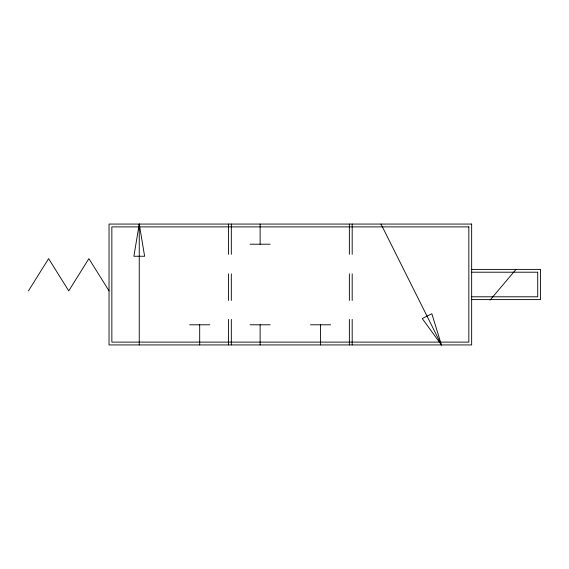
<?xml version="1.0" encoding="UTF-8"?>
<svg xmlns="http://www.w3.org/2000/svg" width="569" height="569" viewBox="0 0 569 569"><rect width="100%" height="100%" fill="white"/><g stroke="black" fill="none" stroke-linecap="round" stroke-linejoin="round"><path stroke-width="0.85" d="M139.249 224.065L133.886 256.256L144.618 256.256L139.249 224.065L139.249 344.935M28.45 290.88L48.593 258.646L68.742 290.88L88.885 258.646L109.035 290.88M490.001 300.148L516.033 269.393M250.054 244.208L270.197 244.208M471.651 269.393L540.55 269.393L540.55 299.607L471.651 299.607M471.651 272.21L537.726 272.21L537.726 296.79L471.651 296.79M189.612 324.792L209.762 324.792M250.054 324.792L270.197 324.792M310.489 324.792L330.632 324.792M441.437 344.935L422.241 318.54L431.835 313.739L441.437 344.935L380.995 224.065M352.19 224.065L352.19 254.336M352.19 273.853L352.19 300.468M352.19 319.394L352.19 344.935M349.366 224.065L349.366 254.336M349.366 273.853L349.366 300.468M349.366 319.394L349.366 344.935M320.56 324.792L320.56 344.935M260.125 224.065L260.125 244.208M260.125 324.792L260.125 344.935M231.32 224.065L231.32 254.336M231.32 273.853L231.32 300.468M231.32 319.394L231.32 344.935M228.496 224.065L228.496 254.336M228.496 273.853L228.496 300.468M228.496 319.394L228.496 344.935M199.691 324.792L199.691 344.935M471.651 224.065L109.035 224.065L109.035 344.935L471.651 344.935L471.651 224.065M468.835 226.882L111.851 226.882L111.851 342.118L468.835 342.118L468.835 226.882"/></g></svg>
